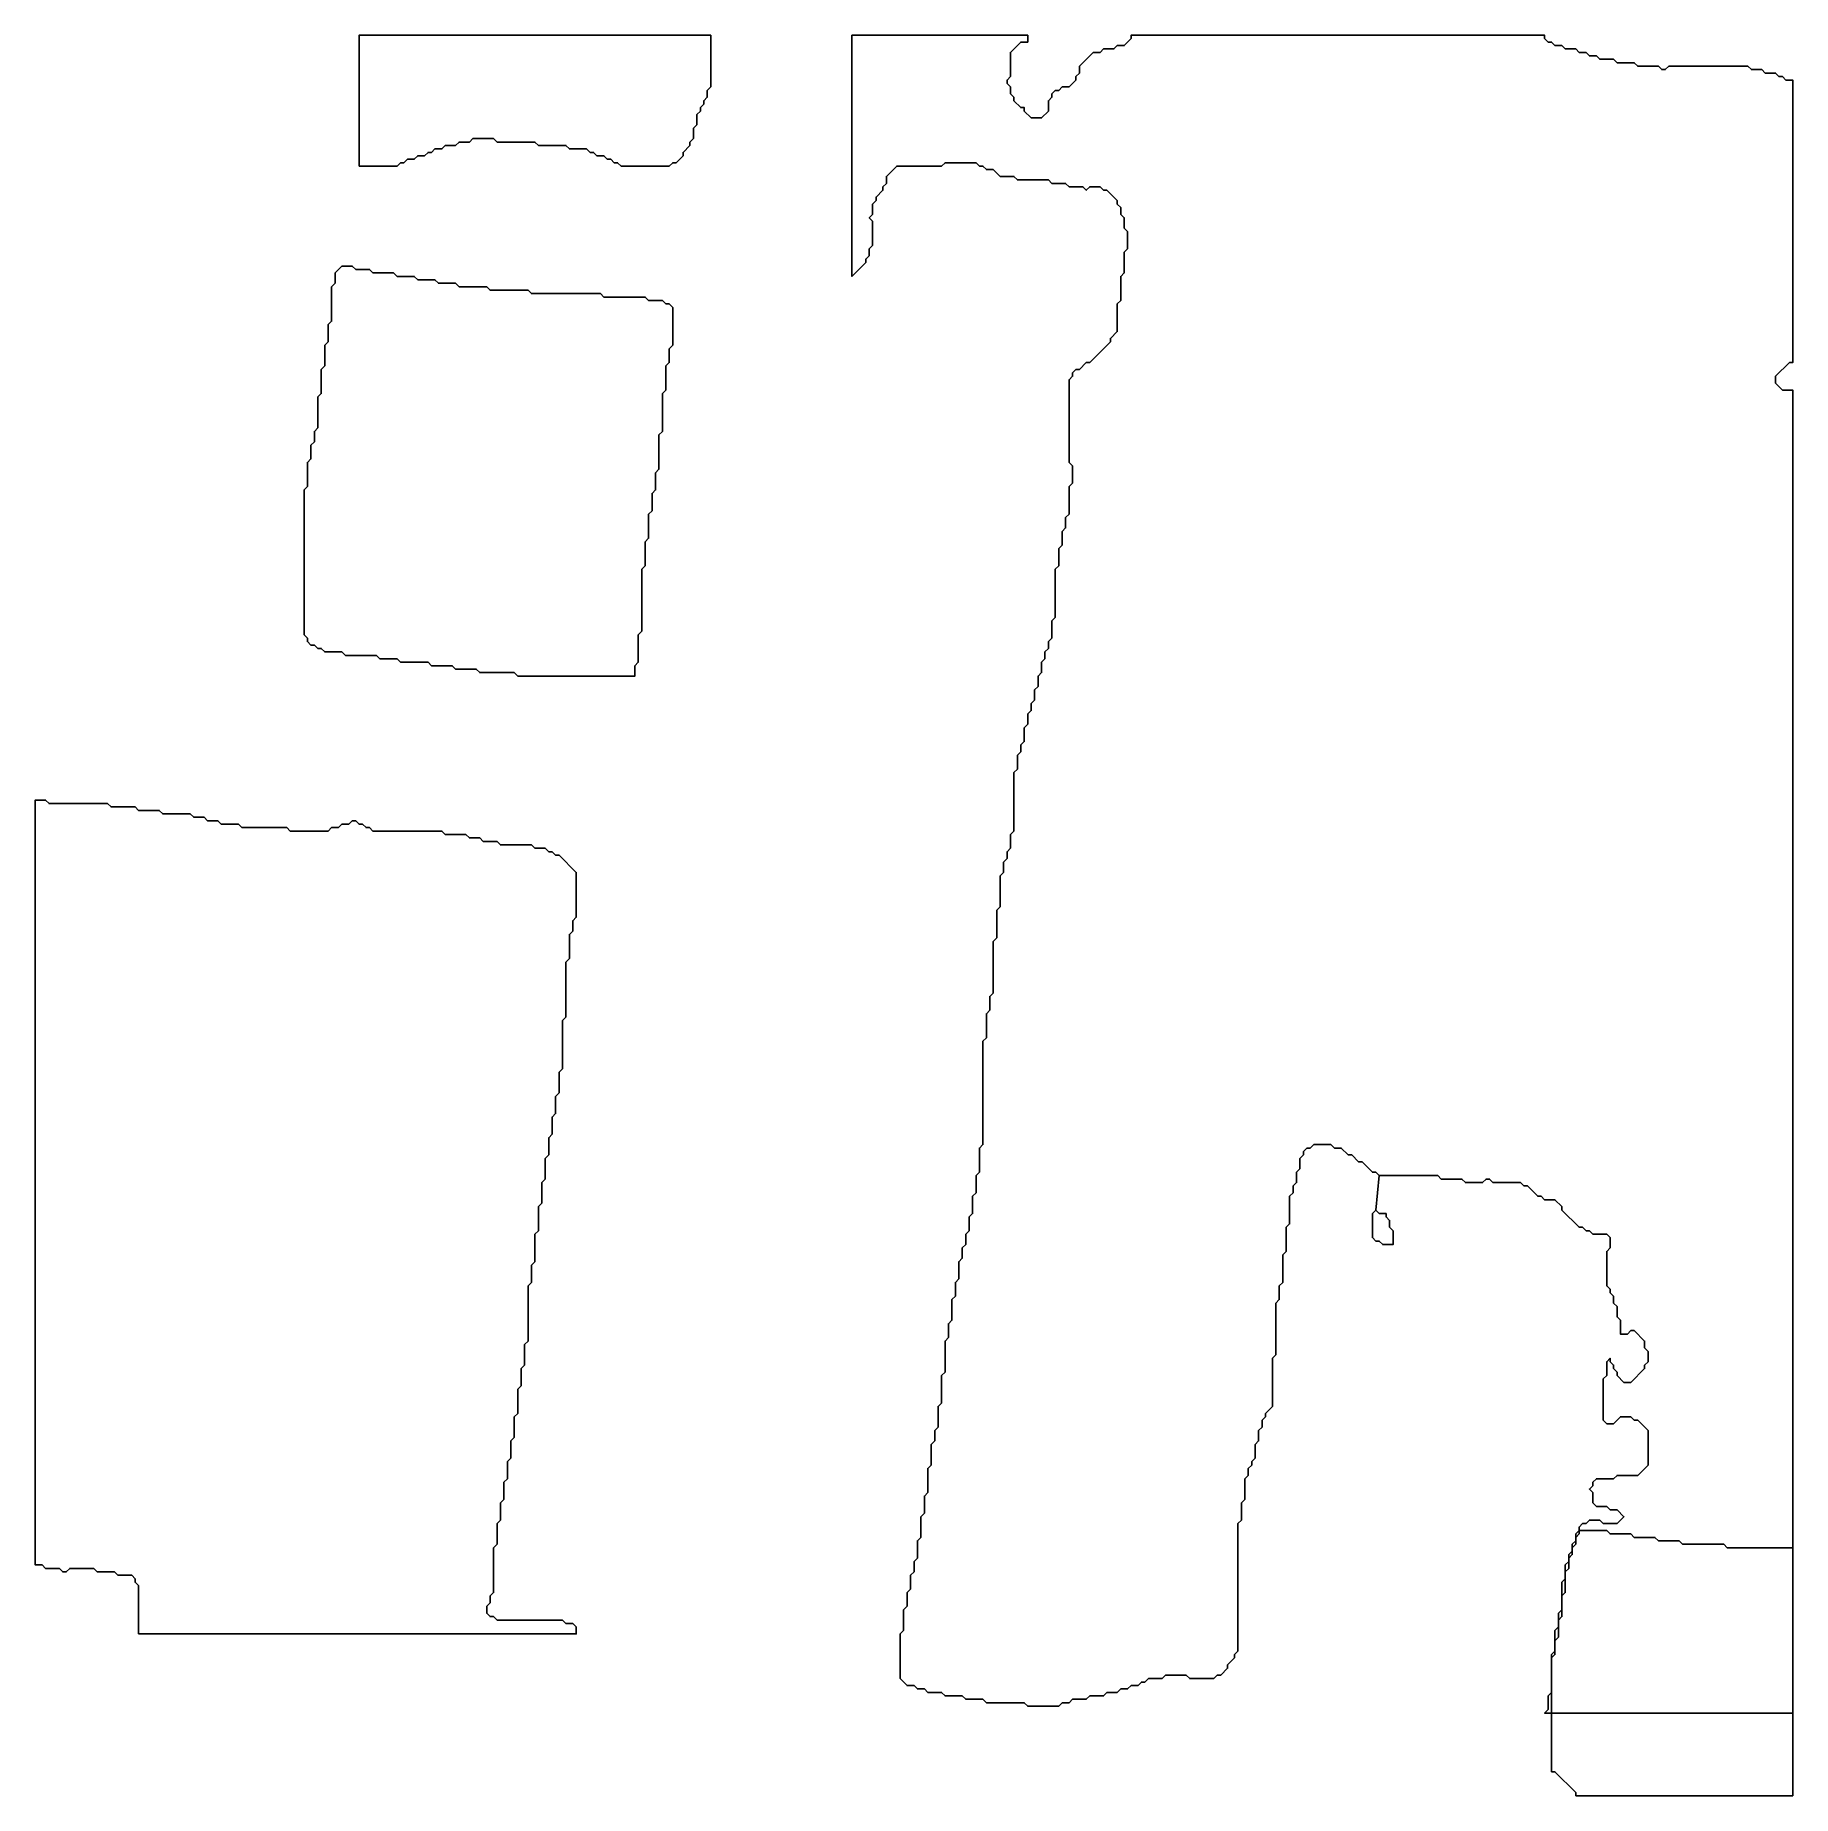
# Model space of a CAD drawing. Header units: metres. Extents: x 0 to 256, y 0 to 256.
import ezdxf

# ---------------------------------------------------------------- set-up
doc = ezdxf.new("R2010")
doc.units = ezdxf.units.M

msp = doc.modelspace()

# ---------------------------------------------------------------- linework, layer by layer
for points in [[(47.5, 236.5), (47.5, 255.5), (98.5, 255.5), (98.5, 248), (98, 247.5), (98, 246.5), (97.5, 246), (97.5, 245.5), (97, 245), (97, 244.5), (96.5, 244), (96.5, 242.5), (96, 242), (96, 240.5), (95.5, 240), (95.5, 239.5), (94.5, 238.5), (94.5, 238), (93.5, 237), (93, 237), (92.5, 236.5), (85.5, 236.5), (85, 237), (84.5, 237), (84, 237.5), (83.5, 237.5), (83, 238), (82, 238), (81.5, 238.5), (81, 238.5), (80.5, 239), (78, 239), (77.5, 239.5), (73.5, 239.5), (73, 240), (67.5, 240), (67, 240.5), (64, 240.5), (63.5, 240), (62, 240), (61.5, 239.5), (60, 239.5), (59.5, 239), (58.5, 239), (58, 238.5), (57.5, 238.5), (57, 238), (56, 238), (55.5, 237.5), (54.5, 237.5), (54, 237), (53.5, 237), (53, 236.5)], [(195, 85), (195.5, 84.5), (196.5, 84.5), (196.5, 84), (197, 83.5), (197, 82.5), (197.5, 82), (197.5, 80), (196, 80), (195.5, 80.5), (195, 80.5), (194.5, 81), (194.5, 84.5), (195, 85), (195.5, 90), (195, 90.5), (194.5, 90.5), (193, 92), (192.5, 92), (191.5, 93), (191, 93), (190, 94), (189, 94), (188.5, 94.5), (186, 94.5), (185.5, 94), (185, 94), (184.5, 93.5), (184.5, 93), (184, 92.5), (184, 91), (183.5, 90.5), (183.5, 89), (183, 88.5), (183, 87.5), (182.5, 87), (182.5, 83), (182, 82.5), (182, 79), (181.5, 78.5), (181.5, 74.5), (181, 74), (181, 72), (180.5, 71.5), (180.5, 64), (180, 63.5), (180, 56.5), (179, 55.5), (179, 55), (178.5, 54.5), (178.5, 53.5), (178, 53), (178, 51.5), (177.5, 51), (177.5, 49), (177, 48.5), (177, 48), (176.5, 47.5), (176.5, 46.5), (176, 46), (176, 43), (175.5, 42.5), (175.5, 40), (175, 39.5), (175, 21), (174.5, 20.5), (174.5, 20), (173.5, 19), (173.5, 18.5), (172.5, 17.5), (172, 17.5), (171.5, 17), (168, 17), (167.5, 17.5), (164.5, 17.5), (164, 17), (162, 17), (161.5, 16.5), (161, 16.5), (160.5, 16), (159.5, 16), (159, 15.5), (158, 15.5), (157.5, 15), (156, 15), (155.5, 14.5), (153.5, 14.5), (153, 14), (151, 14), (150.5, 13.5), (149.5, 13.5), (149, 13), (144.5, 13), (144, 13.5), (138.5, 13.5), (138, 14), (135.5, 14), (135, 14.5), (132.5, 14.5), (132, 15), (130, 15), (129.5, 15.5), (128.5, 15.5), (128, 16), (127, 16), (126, 17), (126, 23.5), (126.5, 24), (126.5, 27), (127, 27.5), (127, 29.5), (127.5, 30), (127.5, 32), (128, 32.5), (128, 34), (128.5, 34.5), (128.5, 37), (129, 37.5), (129, 40.5), (129.5, 41), (129.5, 43.5), (130, 44), (130, 47.5), (130.5, 48), (130.5, 51), (131, 51.5), (131, 53), (131.5, 53.5), (131.5, 56.5), (132, 57), (132, 61), (132.5, 61.5), (132.5, 66), (133, 66.5), (133, 68.5), (133.5, 69), (133.5, 72), (134, 72.5), (134, 74.5), (134.5, 75), (134.5, 77.5), (135, 78), (135, 79.5), (135.5, 80), (135.5, 81.5), (136, 82), (136, 84), (136.5, 84.5), (136.5, 87), (137, 87.5), (137, 90), (137.5, 90.5), (137.5, 94), (138, 94.5), (138, 109.5), (138.5, 110), (138.5, 113.5), (139, 114), (139, 116), (139.5, 116.5), (139.5, 124), (140, 124.5), (140, 128.5), (140.5, 129), (140.5, 133.5), (141, 134), (141, 135.5), (141.5, 136), (141.5, 137), (142, 137.5), (142, 139.5), (142.5, 140), (142.5, 148.5), (143, 149), (143, 151), (143.5, 151.5), (143.5, 152.5), (144, 153), (144, 155), (144.5, 155.5), (144.5, 157), (145, 157.5), (145, 158.5), (145.5, 159), (145.5, 160.5), (146, 161), (146, 162.5), (146.5, 163), (146.5, 164.5), (147, 165), (147, 166), (147.5, 166.5), (147.5, 167.5), (148, 168), (148, 170.5), (148.5, 171), (148.5, 178), (149, 178.5), (149, 181), (149.5, 181.5), (149.5, 183.5), (150, 184), (150, 185.5), (150.5, 186), (150.5, 190), (151, 190.5), (151, 193), (150.5, 193.5), (150.5, 205.5), (151, 206), (151, 206.5), (151.5, 207), (152, 207), (153, 208), (153.5, 208), (156.5, 211), (156.5, 211.5), (157.5, 212.5), (157.5, 216.5), (158, 217), (158, 220.5), (158.5, 221), (158.5, 224), (159, 224.5), (159, 227), (158.5, 227.5), (158.5, 229), (158, 229.5), (158, 230.5), (157.5, 231), (157.5, 231.5), (156, 233), (155.5, 233), (155, 233.5), (153.5, 233.5), (153, 233), (152.5, 233.5), (150.5, 233.5), (150, 234), (148, 234), (147.5, 234.5), (143, 234.5), (142.5, 235), (140.5, 235), (139.5, 236), (138.5, 236), (138, 236.5), (137.5, 236.5), (137, 237), (132.5, 237), (132, 236.5), (125.5, 236.5), (124, 235), (124, 234), (123.5, 233.5), (123.5, 233), (122.5, 232), (122.5, 231.5), (122, 231), (122, 229.5), (121.5, 229), (122, 228.5), (122, 225), (121.5, 224.5), (121.5, 223.5), (121, 223), (121, 222.5), (119, 220.5), (119, 255.5), (144.5, 255.5), (144.5, 254.5), (143.5, 254.5), (142, 253), (142, 249.5), (141.5, 249), (141.5, 248.5), (142, 248), (142, 247), (142.5, 246.5), (142.5, 246), (143.5, 245), (144, 245), (144, 244.5), (145, 243.5), (146.5, 243.5), (147.5, 244.5), (147.5, 246), (148, 246.5), (148, 247), (148.5, 247.5), (149, 247.5), (149.5, 248), (150.5, 248), (151.5, 249), (151.5, 249.5), (152, 250), (152, 251), (154, 253), (155, 253), (155.5, 253.5), (157, 253.5), (157.5, 254), (158.5, 254), (159.5, 255), (159.5, 255.5), (219.5, 255.5), (219.5, 255), (220, 254.5), (220.5, 254.5), (221, 254), (222, 254), (222.5, 253.5), (224, 253.5), (224.5, 253), (225.5, 253), (226, 252.5), (227, 252.5), (227.5, 252), (229.5, 252), (230, 251.5), (232.5, 251.5), (233, 251), (236, 251), (236.5, 250.5), (237, 250.5), (237.5, 251), (249, 251), (249.5, 250.5), (251, 250.5), (251.5, 250), (253, 250), (253.5, 249.5), (254, 249.5), (254.5, 249), (255.5, 249), (255.5, 208), (255, 208), (253, 206), (253, 205), (254, 204), (255.5, 204), (255.5, 12), (219.5, 12), (220, 12.5), (220, 14.5), (220.5, 15), (220.5, 20.5), (221, 21), (221, 24), (221.5, 24.5), (221.5, 26.5), (222, 27), (222, 31), (222.5, 31.5), (222.5, 33.5), (223, 34), (223, 34.5), (223.5, 35), (223.5, 36.5), (224, 37), (224, 38), (224.5, 38.5), (224.5, 39), (225, 39.5), (225.5, 39.5), (226, 40), (227.5, 40), (228, 39.5), (230, 39.5), (231, 40.5), (230, 41.5), (229, 41.5), (228.5, 42), (227, 42), (226.5, 42.5), (226.5, 44), (226, 44.5), (226.5, 45), (226.5, 45.5), (227, 46), (229.5, 46), (230, 46.5), (233, 46.5), (234.5, 48), (234.5, 53), (233, 54.5), (232.5, 54.5), (232, 55), (230.5, 55), (229.5, 54), (228.5, 54), (228, 54.5), (228, 60.5), (228.5, 61), (228.5, 63), (229, 63.5), (229, 63), (229.5, 62.5), (229.5, 62), (230, 61.5), (230, 61), (231, 60), (232, 60), (234, 62), (234, 62.5), (234.5, 63), (234.5, 64.5), (234, 65), (234, 66), (232.5, 67.5), (232, 67.5), (231.5, 67), (230.5, 67), (230.5, 69), (230, 69.5), (230, 71), (229.5, 71.5), (229.5, 72.5), (229, 73), (229, 73.5), (228.5, 74), (228.5, 79), (229, 79.5), (229, 81), (228.5, 81.5), (226.5, 81.5), (226, 82), (225.5, 82), (225, 82.5), (224.5, 82.5), (222, 85), (222, 85.5), (221, 86.5), (219.5, 86.5), (219, 87), (218.5, 87), (217, 88.5), (216.5, 88.5), (216, 89), (212, 89), (211.5, 89.5), (211, 89.5), (210.5, 89), (208, 89), (207.5, 89.5), (204.5, 89.5), (204, 90), (195.5, 90)], [(70.5, 162.5), (70, 163), (65, 163), (64.5, 163.5), (61.5, 163.5), (61, 164), (58, 164), (57.5, 164.5), (53.5, 164.5), (53, 165), (50.5, 165), (50, 165.5), (45.5, 165.5), (45, 166), (42.5, 166), (42, 166.5), (41.5, 166.5), (41, 167), (40.5, 167), (40, 167.5), (40, 168), (39.5, 168.5), (39.5, 189.5), (40, 190), (40, 193.5), (40.5, 194), (40.5, 196), (41, 196.5), (41, 198), (41.5, 198.5), (41.5, 203), (42, 203.5), (42, 207), (42.5, 207.5), (42.5, 210.5), (43, 211), (43, 213.5), (43.5, 214), (43.5, 219), (44, 219.5), (44, 221), (45, 222), (46.5, 222), (47, 221.5), (49, 221.5), (49.5, 221), (52.5, 221), (53, 220.5), (55.5, 220.5), (56, 220), (58.5, 220), (59, 219.5), (61.5, 219.5), (62, 219), (66, 219), (66.5, 218.5), (72, 218.5), (72.5, 218), (82.5, 218), (83, 217.5), (89, 217.5), (89.5, 217), (91.5, 217), (92, 216.5), (92.5, 216.5), (93, 216), (93, 210.5), (92.5, 210), (92.5, 208), (92, 207.5), (92, 204), (91.5, 203.5), (91.5, 198), (91, 197.5), (91, 192.5), (90.5, 192), (90.5, 189.5), (90, 189), (90, 186.5), (89.5, 186), (89.5, 182.5), (89, 182), (89, 178.5), (88.5, 178), (88.5, 169), (88, 168.5), (88, 164.5), (87.5, 164), (87.5, 162.5)], [(15.5, 23.5), (15.5, 30.5), (15, 31), (15, 31.5), (14.5, 32), (12.5, 32), (12, 32.5), (9.5, 32.5), (9, 33), (5.5, 33), (5, 32.5), (4.5, 32.5), (4, 33), (2, 33), (1.5, 33.5), (0.5, 33.5), (0.5, 144.5), (2, 144.5), (2.5, 144), (11, 144), (11.5, 143.5), (15, 143.5), (15.5, 143), (18.5, 143), (19, 142.5), (23, 142.5), (23.5, 142), (25, 142), (25.5, 141.5), (27, 141.5), (27.5, 141), (30, 141), (30.5, 140.5), (37, 140.5), (37.5, 140), (43, 140), (43.5, 140.5), (44.5, 140.5), (45, 141), (46, 141), (46.5, 141.5), (47, 141.5), (47.5, 141), (48, 141), (48.5, 140.5), (49, 140.5), (49.5, 140), (59.5, 140), (60, 139.5), (63, 139.5), (63.5, 139), (65, 139), (65.5, 138.5), (67.5, 138.5), (68, 138), (72.5, 138), (73, 137.5), (74.5, 137.5), (75, 137), (75.5, 137), (76, 136.5), (76.5, 136.5), (79, 134), (79, 127.5), (78.5, 127), (78.5, 125.5), (78, 125), (78, 121.5), (77.5, 121), (77.5, 113), (77, 112.5), (77, 105.5), (76.5, 105), (76.5, 102), (76, 101.5), (76, 99), (75.5, 98.5), (75.5, 96), (75, 95.5), (75, 93), (74.5, 92.5), (74.5, 89.5), (74, 89), (74, 86), (73.5, 85.5), (73.5, 82), (73, 81.5), (73, 77.5), (72.5, 77), (72.5, 74.5), (72, 74), (72, 66), (71.5, 65.5), (71.5, 62.5), (71, 62), (71, 59.5), (70.5, 59), (70.5, 55.5), (70, 55), (70, 52), (69.5, 51.5), (69.5, 49), (69, 48.5), (69, 46), (68.5, 45.5), (68.5, 43), (68, 42.5), (68, 40), (67.5, 39.5), (67.5, 36.5), (67, 36), (67, 29.5), (66.5, 29), (66.5, 28), (66, 27.5), (66, 26.5), (66.5, 26), (67, 26), (67.5, 25.5), (77, 25.5), (77.5, 25), (78.5, 25), (79, 24.5), (79, 23.5)], [(224, 0), (224, 0.5), (221, 3.5), (220.5, 3.5), (220.5, 20), (221, 20.5), (221, 22.5), (221.5, 23), (221.5, 25.5), (222, 26), (222, 29), (222.5, 29.5), (222.5, 32.5), (223, 33), (223, 35), (223.5, 35.5), (223.5, 36), (224, 36.5), (224, 37.5), (224.5, 38), (224.5, 38.5), (228.5, 38.5), (229, 38), (232, 38), (232.5, 37.5), (235.5, 37.5), (236, 37), (239, 37), (239.5, 36.5), (245.5, 36.5), (246, 36), (255.5, 36), (255.5, 0)]]:
    msp.add_lwpolyline(points, close=True)

doc.saveas('drawing.dxf')
